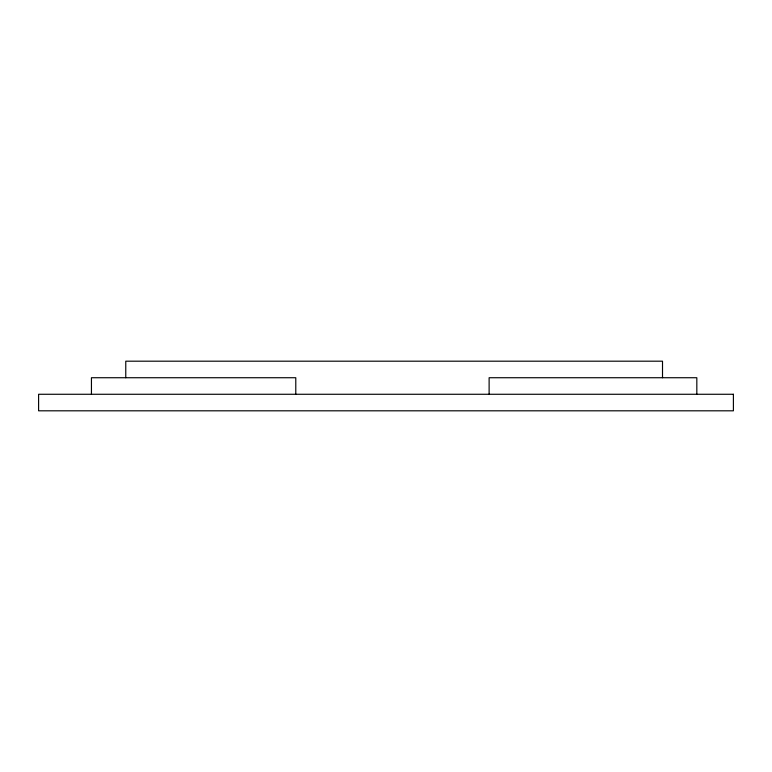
<?xml version="1.0" encoding="UTF-8"?>
<svg xmlns="http://www.w3.org/2000/svg" width="772" height="772" viewBox="0 0 772 772"><rect width="100%" height="100%" fill="white"/><g stroke="black" fill="none" stroke-linecap="round" stroke-linejoin="round"><path stroke-width="1.16" d="M696.827 394.27L696.827 377.73L489.12 377.73L489.12 394.27M662.511 377.73L662.511 361.19L125.768 361.19L125.768 377.73M295.782 394.27L295.782 377.73L91.443 377.73L91.443 394.27M733.4 394.27L38.6 394.27L38.6 410.81L733.4 410.81L733.4 394.27"/></g></svg>
